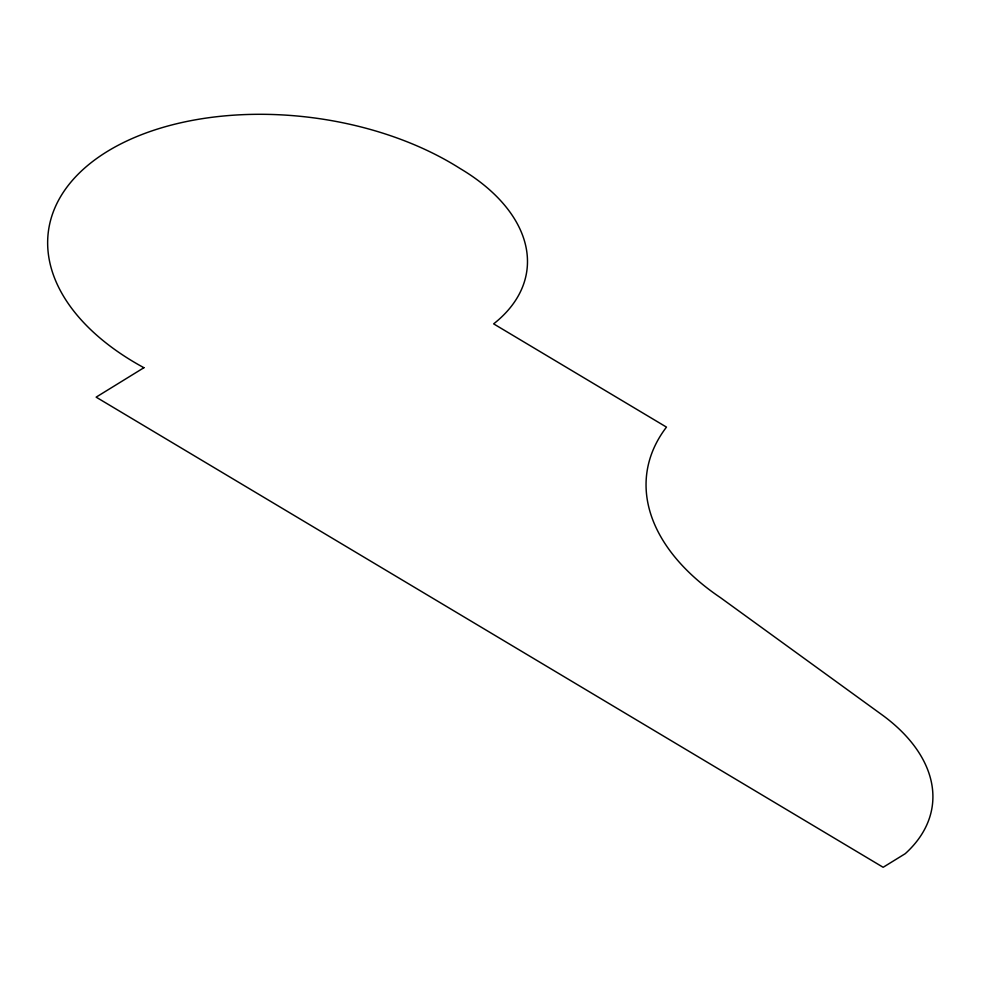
<?xml version="1.0" encoding="UTF-8"?>
<svg xmlns="http://www.w3.org/2000/svg" width="982" height="982" viewBox="0 0 982 982"><rect width="100%" height="100%" fill="white"/><g stroke="black" fill="none" stroke-linecap="round" stroke-linejoin="round"><path stroke-width="1.47" d="M143.924 367.71L96.138 397.145L883.149 867.29L905.208 853.702A191.318 113.531 7.3 0 0 883.149 715.645L720.334 597.559A251.355 149.154 7.3 0 1 666.471 427.109L493.639 323.864A192.349 114.145 7.3 0 0 460.177 168.573A247.047 146.6 7.3 0 0 105.418 152.627A247.047 146.6 7.3 0 0 143.924 367.71"/></g></svg>
